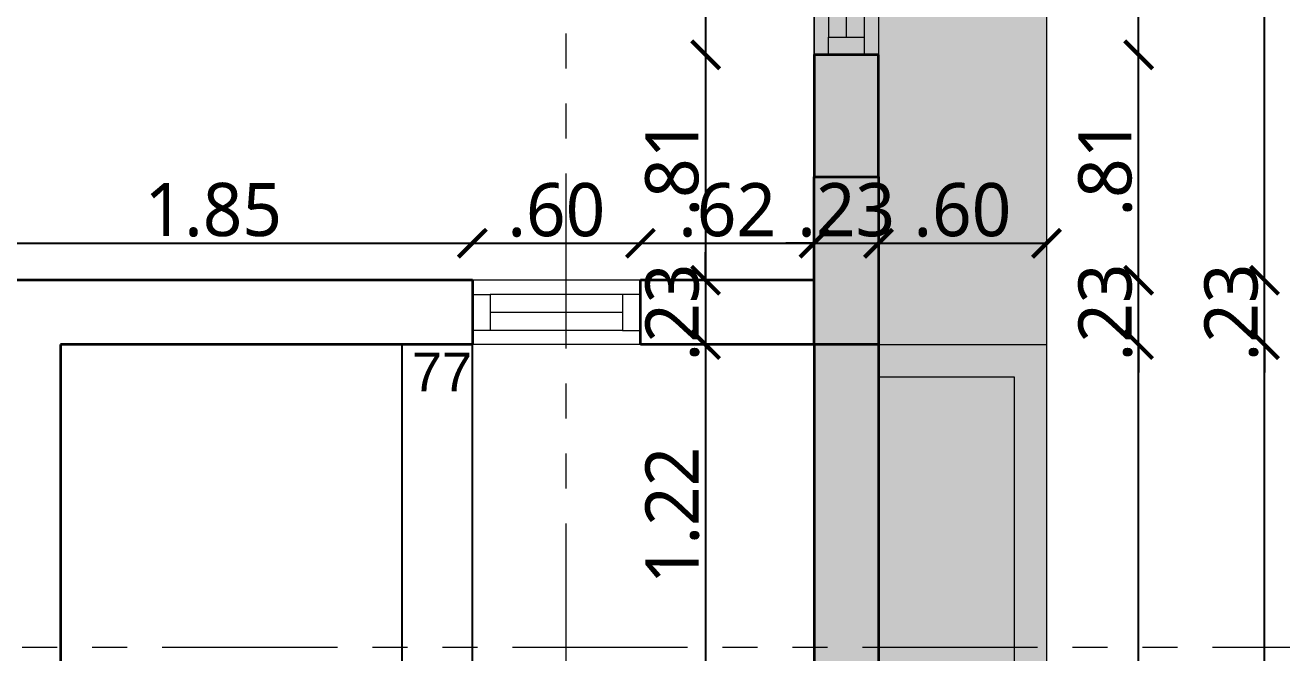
# Model space of a CAD drawing. Extents: x 2450 to 2649, y -7 to 131.
# Drawn here: x 2470.003 to 2474.491, y 36.807 to 39.05 of the extents above; entities that cross this region are included whole.
import ezdxf

# ---------------------------------------------------------------- set-up
doc = ezdxf.new("R2010")
doc.units = 0
doc.header["$MEASUREMENT"] = 0
doc.header["$PDMODE"] = 34
doc.linetypes.add('HIDDEN', pattern=[0.375, 0.25, -0.125])
doc.linetypes.add('PHANTOM2', pattern=[1.25, 0.625, -0.125, 0.125, -0.125, 0.125, -0.125])
for name, color, linetype, lineweight in [('COLUMN', 5, 'Continuous', 35), ('DOOR-WINDOW', 35, 'Continuous', 13), ('SECTION LINE', 3, 'PHANTOM2', 5), ('stair', 154, 'Continuous', 25), ('terrace-1', 181, 'Continuous', 18), ('TEXT-1', 7, 'Continuous', 9), ('WALL', 30, 'Continuous', 35), ('WINDOW-LINE', 25, 'Continuous', 9)]:
    doc.layers.add(name, color=color, linetype=linetype, lineweight=lineweight)
for name, color, linetype, lineweight, true_color in [('HEATCH BEAM BOTTOM', 7, 'Continuous', 13, 0x92bdc9), ('R.C.C PROJATION', 7, 'HIDDEN', 13, 0xa32900), ('WORKING DIM', 7, 'Continuous', 15, 0x292929)]:
    doc.layers.add(name, color=color, linetype=linetype, lineweight=lineweight, true_color=true_color)
doc.styles.add('ARIAL', font='arial.ttf')
doc.styles.get("Standard").update_dxf_attribs({"font": 'malgunsl.ttf'})
doc.dimstyles.new('R07', dxfattribs={"dimtxt": 0.19, "dimasz": 0.1, "dimexe": 0.18, "dimexo": 0.0625, "dimgap": 0.02, "dimtad": 1, "dimzin": 4, "dimdsep": 46, "dimtxsty": 'Standard', "dimblk": 'ARCHTICK', "dimcen": 0, "dimse1": 1, "dimse2": 1, "dimclrd": 256, "dimclre": 48, "dimclrt": 256, "dimadec": 0, "dimazin": 0, "dimtm": 1e-09, "dimtfac": 1, "dimtix": 1, "dimtmove": 1, "dimatfit": 3, "dimfxl": 0.18, "dimtolj": 1, "dimtzin": 0, "dimlwe": 15, "dimarcsym": 0})

# ---------------------------------------------------------------- blocks, each defined once
blk = doc.blocks.new('*U38')
at = {"layer": 'WINDOW-LINE'}
for p, q in [((175536.9, -38812.92), (175536.9, -38726.84)), ((175545.9, -38812.92), (175545.9, -38726.84))]:
    blk.add_line(p, q, dxfattribs=at)
at = {"layer": 'WINDOW-LINE', "color": 35, "true_color": 0x9d754d}
for p, q in [((175538.9, -38810.42), (175538.9, -38729.34)), ((175543.9, -38810.42), (175543.9, -38729.34))]:
    blk.add_line(p, q, dxfattribs=at)
at = {"layer": 'WINDOW-LINE', "color": 4, "true_color": 0x24ffff}
blk.add_line((175541.4, -38810.42), (175541.4, -38729.34), dxfattribs=at)
at = {"layer": 'WINDOW-LINE'}
for points in [[(175536.9, -38726.84), (175545.9, -38726.84), (175545.9, -38726.84), (175536.9, -38726.84)], [(175536.9, -38812.92), (175545.9, -38812.92), (175545.9, -38812.92), (175536.9, -38812.92)]]:
    blk.add_lwpolyline(points, close=True, dxfattribs=at)
at = {"layer": 'WINDOW-LINE', "color": 35, "true_color": 0x9d754d}
for points in [[(175538.9, -38726.84), (175543.9, -38726.84), (175543.9, -38729.34), (175538.9, -38729.34)], [(175538.9, -38812.92), (175543.9, -38812.92), (175543.9, -38810.42), (175538.9, -38810.42)]]:
    blk.add_lwpolyline(points, close=True, dxfattribs=at)
blk = doc.blocks.new('*U29')
at = {"layer": 'WINDOW-LINE'}
for p, q in [((175536.9, -38809.01), (175536.9, -38785.53)), ((175545.9, -38809.01), (175545.9, -38785.53))]:
    blk.add_line(p, q, dxfattribs=at)
at = {"layer": 'WINDOW-LINE', "color": 35, "true_color": 0x9d754d}
for p, q in [((175538.9, -38806.51), (175538.9, -38788.03)), ((175543.9, -38806.51), (175543.9, -38788.03))]:
    blk.add_line(p, q, dxfattribs=at)
at = {"layer": 'WINDOW-LINE', "color": 4, "true_color": 0x24ffff}
blk.add_line((175541.4, -38806.51), (175541.4, -38788.03), dxfattribs=at)
at = {"layer": 'WINDOW-LINE'}
for points in [[(175536.9, -38785.53), (175545.9, -38785.53), (175545.9, -38785.53), (175536.9, -38785.53)], [(175536.9, -38809.01), (175545.9, -38809.01), (175545.9, -38809.01), (175536.9, -38809.01)]]:
    blk.add_lwpolyline(points, close=True, dxfattribs=at)
at = {"layer": 'WINDOW-LINE', "color": 35, "true_color": 0x9d754d}
for points in [[(175538.9, -38785.53), (175543.9, -38785.53), (175543.9, -38788.03), (175538.9, -38788.03)], [(175538.9, -38809.01), (175543.9, -38809.01), (175543.9, -38806.51), (175538.9, -38806.51)]]:
    blk.add_lwpolyline(points, close=True, dxfattribs=at)
blk = doc.blocks.new('_ArchTick')
at = {"color": 0, "linetype": 'ByBlock', "const_width": 0.15}
blk.add_lwpolyline([(-0.5, -0.5), (0.5, 0.5)], dxfattribs=at)
blk = doc.blocks.new('*D3062')
at = {"layer": 'DEFPOINTS', "color": 0, "transparency": 16777216}
for p in [(2473.3501, 37.9085), (2473.9793, 37.9085), (2473.0501, 35.0385)]:
    blk.add_point(p, dxfattribs=at)
at = {"layer": 'WORKING DIM', "lineweight": -2, "transparency": 16777216}
blk.add_line((2473.9793, 35.0385), (2473.9793, 37.9085), dxfattribs=at)
at = {"layer": 'WORKING DIM', "lineweight": -2, "transparency": 16777216, "xscale": 0.1, "yscale": 0.1, "zscale": 0.1}
for p, rotation in [((2473.9793, 37.9085), 90), ((2473.9793, 35.0385), 270)]:
    blk.add_blockref('_ArchTick', p, dxfattribs=dict(at, rotation=rotation))
at = {"layer": 'WORKING DIM', "transparency": 16777216, "insert": (2473.861, 36.4735), "char_height": 0.19, "attachment_point": 5, "rotation": 90}
blk.add_mtext('\\A1;2.87', dxfattribs=at)
blk = doc.blocks.new('*D3063')
at = {"layer": 'DEFPOINTS', "color": 0, "transparency": 16777216}
for p in [(2473.3501, 38.1385), (2473.9793, 38.1385), (2473.3501, 37.9085)]:
    blk.add_point(p, dxfattribs=at)
at = {"layer": 'WORKING DIM', "lineweight": -2, "transparency": 16777216}
for p, q in [((2473.9793, 38.1385), (2473.9793, 38.2385)), ((2473.9793, 37.9085), (2473.9793, 38.1385)), ((2473.9793, 37.9085), (2473.9793, 37.8085))]:
    blk.add_line(p, q, dxfattribs=at)
at = {"layer": 'WORKING DIM', "lineweight": -2, "transparency": 16777216, "xscale": 0.1, "yscale": 0.1, "zscale": 0.1}
for p, rotation in [((2473.9793, 38.1385), 270), ((2473.9793, 37.9085), 90)]:
    blk.add_blockref('_ArchTick', p, dxfattribs=dict(at, rotation=rotation))
at = {"layer": 'WORKING DIM', "transparency": 16777216, "insert": (2473.861, 38.0235), "char_height": 0.19, "attachment_point": 5, "rotation": 90}
blk.add_mtext('\\A1;.23', dxfattribs=at)
blk = doc.blocks.new('*D3064')
at = {"layer": 'DEFPOINTS', "color": 0, "transparency": 16777216}
for p in [(2473.7998, 41.9485), (2474.429, 41.9485), (2473.7998, 38.1385)]:
    blk.add_point(p, dxfattribs=at)
at = {"layer": 'WORKING DIM', "lineweight": -2, "transparency": 16777216}
blk.add_line((2474.429, 38.1385), (2474.429, 41.9485), dxfattribs=at)
at = {"layer": 'WORKING DIM', "lineweight": -2, "transparency": 16777216, "xscale": 0.1, "yscale": 0.1, "zscale": 0.1}
for p, rotation in [((2474.429, 41.9485), 90), ((2474.429, 38.1385), 270)]:
    blk.add_blockref('_ArchTick', p, dxfattribs=dict(at, rotation=rotation))
at = {"layer": 'WORKING DIM', "transparency": 16777216, "insert": (2474.3102, 40.0435), "char_height": 0.19, "attachment_point": 5, "rotation": 90}
blk.add_mtext('\\A1;3.81', dxfattribs=at)
blk = doc.blocks.new('*D3066')
at = {"layer": 'DEFPOINTS', "color": 0, "transparency": 16777216}
for p in [(2473.3501, 37.9085), (2474.429, 37.9085), (2473.0501, 35.0385)]:
    blk.add_point(p, dxfattribs=at)
at = {"layer": 'WORKING DIM', "lineweight": -2, "transparency": 16777216}
blk.add_line((2474.429, 35.0385), (2474.429, 37.9085), dxfattribs=at)
at = {"layer": 'WORKING DIM', "lineweight": -2, "transparency": 16777216, "xscale": 0.1, "yscale": 0.1, "zscale": 0.1}
for p, rotation in [((2474.429, 37.9085), 90), ((2474.429, 35.0385), 270)]:
    blk.add_blockref('_ArchTick', p, dxfattribs=dict(at, rotation=rotation))
at = {"layer": 'WORKING DIM', "transparency": 16777216, "insert": (2474.3107, 36.4735), "char_height": 0.19, "attachment_point": 5, "rotation": 90}
blk.add_mtext('\\A1;2.87', dxfattribs=at)
blk = doc.blocks.new('*D3067')
at = {"layer": 'DEFPOINTS', "color": 0, "transparency": 16777216}
for p in [(2473.3501, 38.1385), (2474.429, 38.1385), (2473.3501, 37.9085)]:
    blk.add_point(p, dxfattribs=at)
at = {"layer": 'WORKING DIM', "lineweight": -2, "transparency": 16777216}
for p, q in [((2474.429, 38.1385), (2474.429, 38.2385)), ((2474.429, 37.9085), (2474.429, 38.1385)), ((2474.429, 37.9085), (2474.429, 37.8085))]:
    blk.add_line(p, q, dxfattribs=at)
at = {"layer": 'WORKING DIM', "lineweight": -2, "transparency": 16777216, "xscale": 0.1, "yscale": 0.1, "zscale": 0.1}
for p, rotation in [((2474.429, 38.1385), 270), ((2474.429, 37.9085), 90)]:
    blk.add_blockref('_ArchTick', p, dxfattribs=dict(at, rotation=rotation))
at = {"layer": 'WORKING DIM', "transparency": 16777216, "insert": (2474.3107, 38.0235), "char_height": 0.19, "attachment_point": 5, "rotation": 90}
blk.add_mtext('\\A1;.23', dxfattribs=at)
blk = doc.blocks.new('*D3068')
at = {"layer": 'DEFPOINTS', "color": 0, "transparency": 16777216}
for p in [(2472.8202, 38.9435), (2473.9793, 38.9435), (2472.9004, 38.1385)]:
    blk.add_point(p, dxfattribs=at)
at = {"layer": 'WORKING DIM', "lineweight": -2, "transparency": 16777216}
blk.add_line((2473.9793, 38.1385), (2473.9793, 38.9435), dxfattribs=at)
at = {"layer": 'WORKING DIM', "lineweight": -2, "transparency": 16777216, "xscale": 0.1, "yscale": 0.1, "zscale": 0.1}
for p, rotation in [((2473.9793, 38.9435), 90), ((2473.9793, 38.1385), 270)]:
    blk.add_blockref('_ArchTick', p, dxfattribs=dict(at, rotation=rotation))
at = {"layer": 'WORKING DIM', "transparency": 16777216, "insert": (2473.8605, 38.541), "char_height": 0.19, "attachment_point": 5, "rotation": 90}
blk.add_mtext('\\A1;.81', dxfattribs=at)
blk = doc.blocks.new('*D3069')
at = {"layer": 'DEFPOINTS', "color": 0, "transparency": 16777216}
for p in [(2472.4855, 41.1435), (2473.9793, 41.1435), (2472.8202, 38.9435)]:
    blk.add_point(p, dxfattribs=at)
at = {"layer": 'WORKING DIM', "lineweight": -2, "transparency": 16777216}
blk.add_line((2473.9793, 38.9435), (2473.9793, 41.1435), dxfattribs=at)
at = {"layer": 'WORKING DIM', "lineweight": -2, "transparency": 16777216, "xscale": 0.1, "yscale": 0.1, "zscale": 0.1}
for p, rotation in [((2473.9793, 41.1435), 90), ((2473.9793, 38.9435), 270)]:
    blk.add_blockref('_ArchTick', p, dxfattribs=dict(at, rotation=rotation))
at = {"layer": 'WORKING DIM', "transparency": 16777216, "insert": (2473.861, 40.0435), "char_height": 0.19, "attachment_point": 5, "rotation": 90}
blk.add_mtext('\\A1;2.20', dxfattribs=at)
blk = doc.blocks.new('*D3149')
at = {"layer": 'DEFPOINTS', "color": 0, "transparency": 16777216}
for p in [(2472.9352, 41.1435), (2472.4331, 38.9435), (2472.9351, 38.9435)]:
    blk.add_point(p, dxfattribs=at)
at = {"layer": 'WORKING DIM', "lineweight": -2, "transparency": 16777216}
blk.add_line((2472.4331, 41.1435), (2472.4331, 38.9435), dxfattribs=at)
at = {"layer": 'WORKING DIM', "lineweight": -2, "transparency": 16777216, "xscale": 0.1, "yscale": 0.1, "zscale": 0.1}
for p, rotation in [((2472.4331, 41.1435), 90), ((2472.4331, 38.9435), 270)]:
    blk.add_blockref('_ArchTick', p, dxfattribs=dict(at, rotation=rotation))
at = {"layer": 'WORKING DIM', "transparency": 16777216, "insert": (2472.3148, 40.0435), "char_height": 0.19, "attachment_point": 5, "rotation": 90}
blk.add_mtext('\\A1;2.20', dxfattribs=at)
blk = doc.blocks.new('*D3150')
at = {"layer": 'DEFPOINTS', "color": 0, "transparency": 16777216}
for p in [(2472.9351, 38.9435), (2472.4331, 38.1385), (2472.8201, 38.1385)]:
    blk.add_point(p, dxfattribs=at)
at = {"layer": 'WORKING DIM', "lineweight": -2, "transparency": 16777216}
blk.add_line((2472.4331, 38.9435), (2472.4331, 38.1385), dxfattribs=at)
at = {"layer": 'WORKING DIM', "lineweight": -2, "transparency": 16777216, "xscale": 0.1, "yscale": 0.1, "zscale": 0.1}
for p, rotation in [((2472.4331, 38.9435), 90), ((2472.4331, 38.1385), 270)]:
    blk.add_blockref('_ArchTick', p, dxfattribs=dict(at, rotation=rotation))
at = {"layer": 'WORKING DIM', "transparency": 16777216, "insert": (2472.3142, 38.541), "char_height": 0.19, "attachment_point": 5, "rotation": 90}
blk.add_mtext('\\A1;.81', dxfattribs=at)
blk = doc.blocks.new('*D3151')
at = {"layer": 'DEFPOINTS', "color": 0, "transparency": 16777216}
for p in [(2472.8201, 38.1385), (2472.4331, 37.9085), (2472.8201, 37.9085)]:
    blk.add_point(p, dxfattribs=at)
at = {"layer": 'WORKING DIM', "lineweight": -2, "transparency": 16777216}
for p, q in [((2472.4331, 38.1385), (2472.4331, 38.2385)), ((2472.4331, 38.1385), (2472.4331, 37.9085)), ((2472.4331, 37.9085), (2472.4331, 37.8085))]:
    blk.add_line(p, q, dxfattribs=at)
at = {"layer": 'WORKING DIM', "lineweight": -2, "transparency": 16777216, "xscale": 0.1, "yscale": 0.1, "zscale": 0.1}
for p, rotation in [((2472.4331, 38.1385), 270), ((2472.4331, 37.9085), 90)]:
    blk.add_blockref('_ArchTick', p, dxfattribs=dict(at, rotation=rotation))
at = {"layer": 'WORKING DIM', "transparency": 16777216, "insert": (2472.3148, 38.0235), "char_height": 0.19, "attachment_point": 5, "rotation": 90}
blk.add_mtext('\\A1;.23', dxfattribs=at)
blk = doc.blocks.new('*D3152')
at = {"layer": 'DEFPOINTS', "color": 0, "transparency": 16777216}
for p in [(2472.8201, 37.9085), (2472.4331, 36.6885), (2472.8201, 36.6885)]:
    blk.add_point(p, dxfattribs=at)
at = {"layer": 'WORKING DIM', "lineweight": -2, "transparency": 16777216}
blk.add_line((2472.4331, 37.9085), (2472.4331, 36.6885), dxfattribs=at)
at = {"layer": 'WORKING DIM', "lineweight": -2, "transparency": 16777216, "xscale": 0.1, "yscale": 0.1, "zscale": 0.1}
for p, rotation in [((2472.4331, 37.9085), 90), ((2472.4331, 36.6885), 270)]:
    blk.add_blockref('_ArchTick', p, dxfattribs=dict(at, rotation=rotation))
at = {"layer": 'WORKING DIM', "transparency": 16777216, "insert": (2472.3146, 37.2985), "char_height": 0.19, "attachment_point": 5, "rotation": 90}
blk.add_mtext('\\A1;1.22', dxfattribs=at)
blk = doc.blocks.new('*D3219')
at = {"layer": 'DEFPOINTS', "color": 0, "transparency": 16777216}
for p in [(2471.6001, 38.2706), (2469.7501, 38.1385), (2471.6001, 38.1385)]:
    blk.add_point(p, dxfattribs=at)
at = {"layer": 'WORKING DIM', "lineweight": -2, "transparency": 16777216}
blk.add_line((2469.7501, 38.2706), (2471.6001, 38.2706), dxfattribs=at)
at = {"layer": 'WORKING DIM', "lineweight": -2, "transparency": 16777216, "xscale": 0.1, "yscale": 0.1, "zscale": 0.1, "rotation": 180}
blk.add_blockref('_ArchTick', (2469.7501, 38.2706), dxfattribs=at)
at = {"layer": 'WORKING DIM', "lineweight": -2, "transparency": 16777216, "xscale": 0.1, "yscale": 0.1, "zscale": 0.1}
blk.add_blockref('_ArchTick', (2471.6001, 38.2706), dxfattribs=at)
at = {"layer": 'WORKING DIM', "transparency": 16777216, "insert": (2470.6751, 38.3895), "char_height": 0.19, "attachment_point": 5}
blk.add_mtext('\\A1;1.85', dxfattribs=at)
blk = doc.blocks.new('*D3220')
at = {"layer": 'DEFPOINTS', "color": 0, "transparency": 16777216}
for p in [(2472.2001, 38.2706), (2471.6001, 38.1385), (2472.2001, 38.1385)]:
    blk.add_point(p, dxfattribs=at)
at = {"layer": 'WORKING DIM', "lineweight": -2, "transparency": 16777216}
blk.add_line((2471.6001, 38.2706), (2472.2001, 38.2706), dxfattribs=at)
at = {"layer": 'WORKING DIM', "lineweight": -2, "transparency": 16777216, "xscale": 0.1, "yscale": 0.1, "zscale": 0.1, "rotation": 180}
blk.add_blockref('_ArchTick', (2471.6001, 38.2706), dxfattribs=at)
at = {"layer": 'WORKING DIM', "lineweight": -2, "transparency": 16777216, "xscale": 0.1, "yscale": 0.1, "zscale": 0.1}
blk.add_blockref('_ArchTick', (2472.2001, 38.2706), dxfattribs=at)
at = {"layer": 'WORKING DIM', "transparency": 16777216, "insert": (2471.9001, 38.3889), "char_height": 0.19, "attachment_point": 5}
blk.add_mtext('\\A1;.60', dxfattribs=at)
blk = doc.blocks.new('*D3221')
at = {"layer": 'DEFPOINTS', "color": 0, "transparency": 16777216}
for p in [(2472.8201, 38.2706), (2472.2001, 38.1385), (2472.8201, 38.1385)]:
    blk.add_point(p, dxfattribs=at)
at = {"layer": 'WORKING DIM', "lineweight": -2, "transparency": 16777216}
blk.add_line((2472.2001, 38.2706), (2472.8201, 38.2706), dxfattribs=at)
at = {"layer": 'WORKING DIM', "lineweight": -2, "transparency": 16777216, "xscale": 0.1, "yscale": 0.1, "zscale": 0.1, "rotation": 180}
blk.add_blockref('_ArchTick', (2472.2001, 38.2706), dxfattribs=at)
at = {"layer": 'WORKING DIM', "lineweight": -2, "transparency": 16777216, "xscale": 0.1, "yscale": 0.1, "zscale": 0.1}
blk.add_blockref('_ArchTick', (2472.8201, 38.2706), dxfattribs=at)
at = {"layer": 'WORKING DIM', "transparency": 16777216, "insert": (2472.5101, 38.3889), "char_height": 0.19, "attachment_point": 5}
blk.add_mtext('\\A1;.62', dxfattribs=at)
blk = doc.blocks.new('*D3222')
at = {"layer": 'DEFPOINTS', "color": 0, "transparency": 16777216}
for p in [(2473.0501, 38.2706), (2472.8201, 38.1385), (2473.0501, 38.1385)]:
    blk.add_point(p, dxfattribs=at)
at = {"layer": 'WORKING DIM', "lineweight": -2, "transparency": 16777216}
for p, q in [((2472.8201, 38.2706), (2472.7201, 38.2706)), ((2472.8201, 38.2706), (2473.0501, 38.2706)), ((2473.0501, 38.2706), (2473.1501, 38.2706))]:
    blk.add_line(p, q, dxfattribs=at)
at = {"layer": 'WORKING DIM', "lineweight": -2, "transparency": 16777216, "xscale": 0.1, "yscale": 0.1, "zscale": 0.1}
blk.add_blockref('_ArchTick', (2472.8201, 38.2706), dxfattribs=at)
at = {"layer": 'WORKING DIM', "lineweight": -2, "transparency": 16777216, "xscale": 0.1, "yscale": 0.1, "zscale": 0.1, "rotation": 180}
blk.add_blockref('_ArchTick', (2473.0501, 38.2706), dxfattribs=at)
at = {"layer": 'WORKING DIM', "transparency": 16777216, "insert": (2472.9351, 38.3889), "char_height": 0.19, "attachment_point": 5}
blk.add_mtext('\\A1;.23', dxfattribs=at)
blk = doc.blocks.new('*D3223')
at = {"layer": 'DEFPOINTS', "color": 0, "transparency": 16777216}
for p in [(2473.6501, 38.2706), (2473.0501, 38.1385), (2473.6501, 38.1385)]:
    blk.add_point(p, dxfattribs=at)
at = {"layer": 'WORKING DIM', "lineweight": -2, "transparency": 16777216}
blk.add_line((2473.0501, 38.2706), (2473.6501, 38.2706), dxfattribs=at)
at = {"layer": 'WORKING DIM', "lineweight": -2, "transparency": 16777216, "xscale": 0.1, "yscale": 0.1, "zscale": 0.1, "rotation": 180}
blk.add_blockref('_ArchTick', (2473.0501, 38.2706), dxfattribs=at)
at = {"layer": 'WORKING DIM', "lineweight": -2, "transparency": 16777216, "xscale": 0.1, "yscale": 0.1, "zscale": 0.1}
blk.add_blockref('_ArchTick', (2473.6501, 38.2706), dxfattribs=at)
at = {"layer": 'WORKING DIM', "transparency": 16777216, "insert": (2473.3501, 38.3889), "char_height": 0.19, "attachment_point": 5}
blk.add_mtext('\\A1;.60', dxfattribs=at)

msp = doc.modelspace()

# ---------------------------------------------------------------- hatches: boundary and pattern name
at = {"layer": 'HEATCH BEAM BOTTOM', "ltscale": 10}
h = msp.add_hatch(dxfattribs=at)
h.set_pattern_fill('ANSI33', color=256, scale=0.5)
h.set_pattern_definition([(45, (0, 170.54396), (-0.0883883476, 0.0883883476), []), (45, (0.08839, 170.54396), (-0.0883883476, 0.0883883476), [0.0625, -0.03125])])
edge = h.paths.add_edge_path()
edge.add_line((2454.5824, 43.2164), (2455.4128, 43.2164))
edge.add_line((2455.4128, 43.2164), (2455.4128, 31.3135))
edge.add_line((2455.4128, 31.3135), (2460.5928, 31.3135))
edge.add_line((2460.5928, 31.3135), (2460.5928, 32.5385))
edge.add_line((2460.5928, 32.5385), (2467.0501, 32.5385))
edge.add_line((2467.0501, 32.5385), (2467.0501, 31.3135))
edge.add_line((2467.0501, 31.3135), (2471.3301, 31.3135))
edge.add_line((2471.3301, 31.3135), (2471.3301, 31.0835))
edge.add_line((2471.3301, 31.0835), (2471.3301, 27.1285))
edge.add_line((2471.3301, 27.1285), (2473.6501, 27.1285))
edge.add_line((2473.6501, 27.1285), (2473.6501, 31.0785))
edge.add_line((2473.6501, 31.0785), (2472.8201, 31.0835))
edge.add_line((2472.8201, 31.0835), (2472.8201, 31.3135))
edge.add_line((2472.8201, 31.3135), (2472.8201, 42.1785))
edge.add_line((2472.8201, 42.1785), (2473.6501, 42.1785))
edge.add_line((2473.6501, 42.1785), (2473.6501, 27.1285))
edge.add_line((2473.6501, 27.1285), (2454.5828, 27.1285))
edge.add_line((2454.5828, 27.1285), (2454.5828, 43.1987))

# ---------------------------------------------------------------- linework, layer by layer
at = {"layer": 'COLUMN'}
msp.add_lwpolyline([(2472.8201, 38.5085), (2473.0501, 38.5085), (2473.0501, 37.9085), (2472.8201, 37.9085)], close=True, dxfattribs=at)
at = {"layer": 'HEATCH BEAM BOTTOM'}
msp.add_lwpolyline([(2454.5824, 43.2164), (2455.4128, 43.2164), (2455.4128, 31.3135), (2460.5928, 31.3135), (2460.5928, 32.5385), (2467.0501, 32.5385), (2467.0501, 31.3135), (2472.8201, 31.3135), (2472.8201, 42.1785), (2473.6501, 42.1785), (2473.6501, 31.0835)], dxfattribs=at)
at = {"layer": 'R.C.C PROJATION'}
msp.add_line((2473.6501, 41.9485), (2473.6501, 32.5385), dxfattribs=at)
at = {"layer": 'SECTION LINE'}
for points in [[(2471.1105, 22.8948), (2471.9351, 22.8948), (2471.9351, 47.2945), (2471.2183, 47.2945)], [(2477.3681, 38.0097), (2477.3681, 36.8265), (2450.7589, 36.8265), (2450.7589, 37.6988)]]:
    msp.add_lwpolyline(points, dxfattribs=at)
at = {"layer": 'stair'}
for p, q in [((2471.3501, 36.6885), (2471.3501, 37.9085)), ((2471.6001, 36.6885), (2471.6001, 37.9085))]:
    msp.add_line(p, q, dxfattribs=at)
at = {"layer": 'terrace-1'}
for points in [[(2473.0501, 37.9085), (2473.6501, 37.9085), (2473.6501, 35.2685), (2473.0501, 35.2685)], [(2473.0501, 37.7935), (2473.5351, 37.7935), (2473.5351, 35.3835), (2473.0501, 35.3835)]]:
    msp.add_lwpolyline(points, close=True, dxfattribs=at)
at = {"layer": 'WALL'}
for p, q in [((2471.6001, 38.1385), (2469.7501, 38.1385)), ((2471.6001, 38.1385), (2471.6001, 37.9085)), ((2472.8201, 38.1385), (2472.2001, 38.1385)), ((2472.2001, 37.9085), (2472.2001, 38.1385)), ((2471.6001, 37.9085), (2470.1301, 37.9085)), ((2470.1301, 37.9085), (2470.1301, 36.3185)), ((2472.8201, 37.9085), (2472.2001, 37.9085)), ((2472.8201, 37.9085), (2472.8201, 35.0385)), ((2473.0501, 37.9085), (2473.0501, 35.0385))]:
    msp.add_line(p, q, dxfattribs=at)
msp.add_lwpolyline([(2473.0501, 38.9435), (2472.8201, 38.9435), (2472.8201, 38.5085), (2473.0501, 38.5085)], close=True, dxfattribs=at)

# ---------------------------------------------------------------- block references
at = {"layer": 'DOOR-WINDOW', "xscale": 0.02555555555552771, "yscale": 0.02555555555552771, "zscale": 0.02555555555552771}
for name, p, rotation in [('*U38', (6958.9932, -950.7423), 180), ('*U29', (1480.4143, -4448.0345), 89.99999999999997)]:
    msp.add_blockref(name, p, dxfattribs=dict(at, rotation=rotation))

# ---------------------------------------------------------------- texts
at = {"layer": 'TEXT-1', "color": 11, "ltscale": 10, "true_color": 0xf27172, "insert": (2471.384, 37.8803), "char_height": 0.13849, "width": 0.080039, "attachment_point": 1, "style": 'ARIAL'}
msp.add_mtext('\\A1;77', dxfattribs=at)

# ---------------------------------------------------------------- dimensions: what is measured, and where the dimension line sits
at = {"layer": 'WORKING DIM'}
for base, p1, p2, picture, middle in [((2474.429, 41.9485), (2473.7998, 38.1385), (2473.7998, 41.9485), '*D3064', (2474.3102, 40.0435)), ((2472.4331, 38.9435), (2472.9352, 41.1435), (2472.9351, 38.9435), '*D3149', (2472.3148, 40.0435)), ((2473.9793, 41.1435), (2472.8202, 38.9435), (2472.4855, 41.1435), '*D3069', (2473.861, 40.0435)), ((2472.43306, 38.13846), (2472.93508, 38.9435), (2472.82008, 38.13846), '*D3150', (2472.31424, 38.54098)), ((2473.97931, 38.9435), (2472.9004, 38.13846), (2472.82024, 38.9435), '*D3068', (2473.8605, 38.54098)), ((2472.4331, 37.9085), (2472.8201, 38.1385), (2472.8201, 37.9085), '*D3151', (2472.3148, 38.0235)), ((2473.9793, 38.1385), (2473.3501, 37.9085), (2473.3501, 38.1385), '*D3063', (2473.861, 38.0235)), ((2474.429, 38.1385), (2473.3501, 37.9085), (2473.3501, 38.1385), '*D3067', (2474.3107, 38.0235)), ((2472.4331, 36.6885), (2472.8201, 37.9085), (2472.8201, 36.6885), '*D3152', (2472.3146, 37.2985)), ((2473.9793, 37.9085), (2473.0501, 35.0385), (2473.3501, 37.9085), '*D3062', (2473.861, 36.4735)), ((2474.429, 37.9085), (2473.0501, 35.0385), (2473.3501, 37.9085), '*D3066', (2474.3107, 36.4735))]:
    dim = msp.add_linear_dim(base=base, p1=p1, p2=p2, angle=90, dimstyle='R07', override={"dimpost": '\\X'}, dxfattribs=at)
    dim.commit()
    dim.dimension.update_dxf_attribs({"geometry": picture, "text_midpoint": middle})
for base, p1, p2, picture, middle in [((2471.6001, 38.2706), (2469.7501, 38.1385), (2471.6001, 38.1385), '*D3219', (2470.6751, 38.3895)), ((2472.2001, 38.2706), (2471.6001, 38.1385), (2472.2001, 38.1385), '*D3220', (2471.9001, 38.3889)), ((2472.8201, 38.2706), (2472.2001, 38.1385), (2472.8201, 38.1385), '*D3221', (2472.5101, 38.3889)), ((2473.0501, 38.2706), (2472.8201, 38.1385), (2473.0501, 38.1385), '*D3222', (2472.9351, 38.3889)), ((2473.6501, 38.2706), (2473.0501, 38.1385), (2473.6501, 38.1385), '*D3223', (2473.3501, 38.3889))]:
    dim = msp.add_linear_dim(base=base, p1=p1, p2=p2, dimstyle='R07', override={"dimpost": '\\X'}, dxfattribs=at)
    dim.commit()
    dim.dimension.update_dxf_attribs({"geometry": picture, "text_midpoint": middle})

doc.saveas('drawing.dxf')
